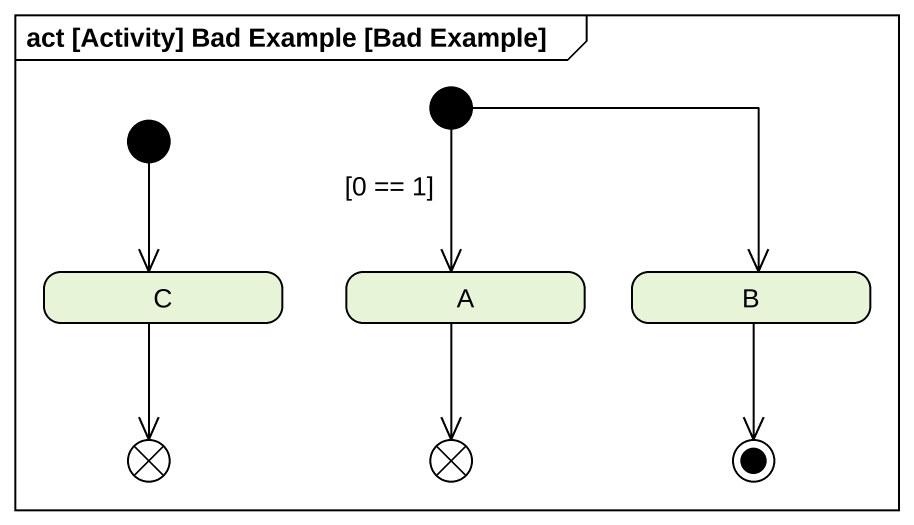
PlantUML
@startuml
mainframe act [Activity] Bad Example [Bad Example]
hide empty description
state initial1 <<start>>
state initial2 <<start>>
state C
state A
state B
state flowfinal1 <<end>>
state flowfinal2 <<end>>
initial1 --> C
initial2 --> A : [0 == 1]
initial2 --> B
C --> flowfinal1
A --> flowfinal2
B --> [*]
@enduml
